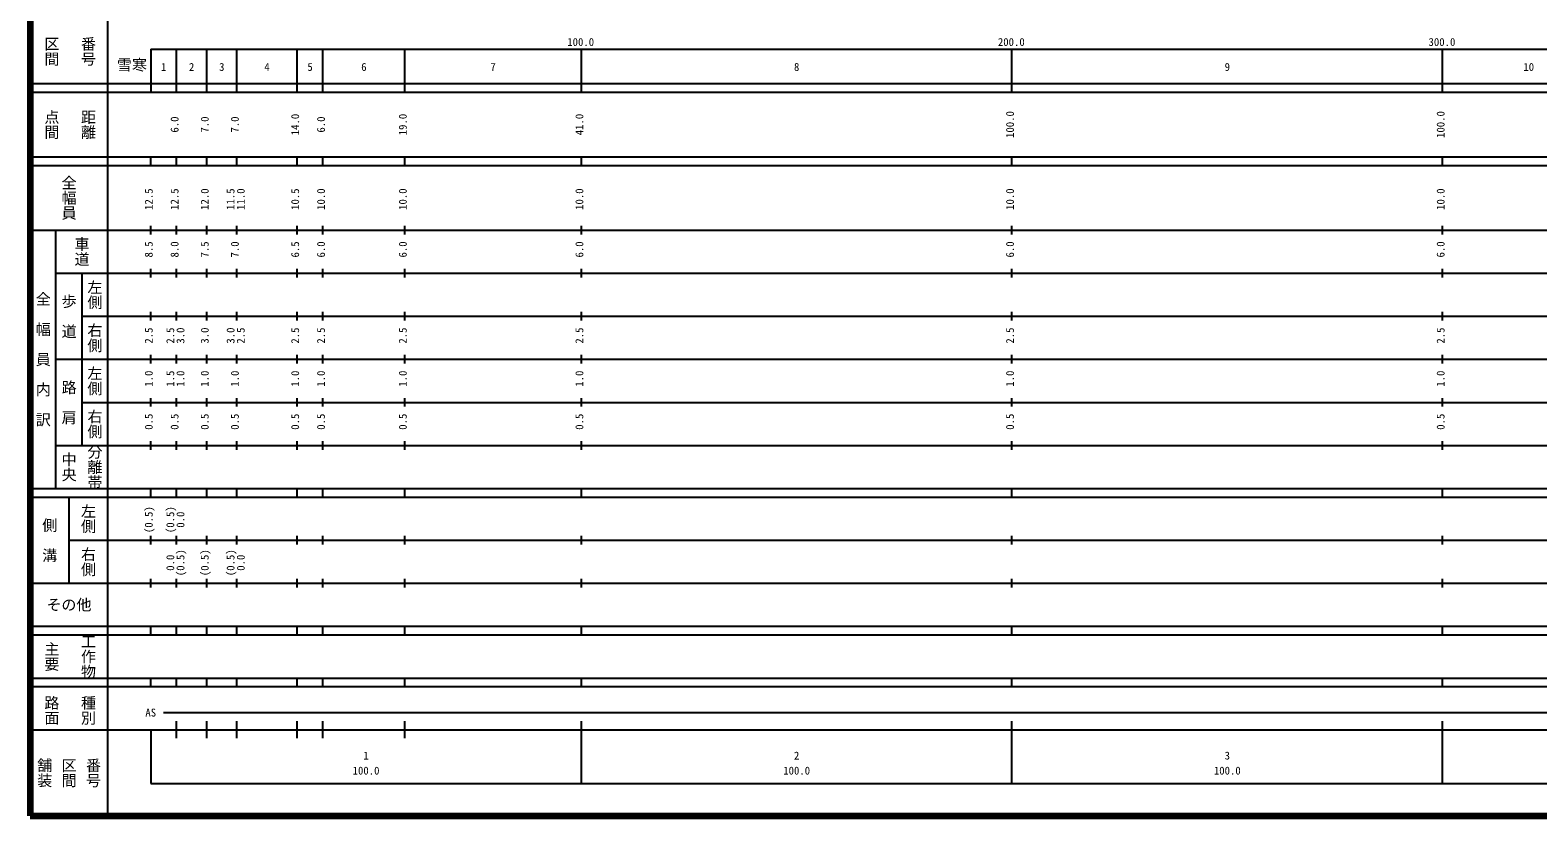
# Model space of a CAD drawing. Units: millimetres on the paper, enlarged 1000 times. Extents: x 40000 to 680000, y 20000 to 380000.
# Drawn here: x 40000 to 390116, y 20000 to 202409 of the extents above; entities that cross this region are included whole.
import ezdxf
from ezdxf.enums import TextEntityAlignment as Align

# ---------------------------------------------------------------- set-up
doc = ezdxf.new("R2010")
doc.units = ezdxf.units.MM
doc.header["$LTSCALE"] = 1000
doc.layers.add('M-TTL', color=2, linetype='Continuous', lineweight=140)
doc.layers.add('M-TTL-BAND', color=7, linetype='Continuous', lineweight=25)
doc.layers.add('M-TTL-TXT', color=7, linetype='Continuous')
doc.styles.add('@ＭＳ ゴシック', font='')
doc.styles.add('ＭＳ ゴシック', font='')
doc.styles.get('@ＭＳ ゴシック').set_extended_font_data('@MS Gothic')
doc.styles.get('ＭＳ ゴシック').set_extended_font_data('MS Gothic')

msp = doc.modelspace()

# ---------------------------------------------------------------- linework, layer by layer
at = {"layer": 'M-TTL'}
for p, q in [((40000, 380000), (40000, 20000)), ((40000, 20000), (680000, 20000))]:
    msp.add_line(p, q, dxfattribs=at)
at = {"layer": 'M-TTL-BAND'}
for p, q in [((58000, 370000), (58000, 20000)), ((68000, 198000), (579000, 198000)), ((68000, 198000), (68000, 188000)), ((74000, 188000), (74000, 198000)), ((81000, 188000), (81000, 198000)), ((88000, 188000), (88000, 198000)), ((102000, 188000), (102000, 198000)), ((108000, 188000), (108000, 198000)), ((127000, 188000), (127000, 198000)), ((168000, 188000), (168000, 198000)), ((268000, 188000), (268000, 198000)), ((368000, 188000), (368000, 198000)), ((40000, 190000), (579000, 190000)), ((40000, 188000), (579000, 188000)), ((40000, 173000), (579000, 173000)), ((68000, 171000), (68000, 173000)), ((74000, 171000), (74000, 173000)), ((81000, 171000), (81000, 173000)), ((88000, 171000), (88000, 173000)), ((102000, 171000), (102000, 173000)), ((108000, 171000), (108000, 173000)), ((127000, 171000), (127000, 173000)), ((168000, 171000), (168000, 173000)), ((268000, 171000), (268000, 173000)), ((368000, 171000), (368000, 173000)), ((40000, 171000), (579000, 171000)), ((40000, 156000), (579000, 156000)), ((46000, 96000), (46000, 156000)), ((68000, 155000), (68000, 157000)), ((74000, 155000), (74000, 157000)), ((81000, 155000), (81000, 157000)), ((88000, 155000), (88000, 157000)), ((102000, 155000), (102000, 157000)), ((108000, 155000), (108000, 157000)), ((127000, 155000), (127000, 157000)), ((168000, 155000), (168000, 157000)), ((268000, 155000), (268000, 157000)), ((368000, 155000), (368000, 157000)), ((46000, 146000), (579000, 146000)), ((52000, 146000), (52000, 106000)), ((68000, 145000), (68000, 147000)), ((74000, 145000), (74000, 147000)), ((81000, 145000), (81000, 147000)), ((88000, 145000), (88000, 147000)), ((102000, 145000), (102000, 147000)), ((108000, 145000), (108000, 147000)), ((127000, 145000), (127000, 147000)), ((168000, 145000), (168000, 147000)), ((268000, 145000), (268000, 147000)), ((368000, 145000), (368000, 147000)), ((68000, 135000), (68000, 137000)), ((74000, 135000), (74000, 137000)), ((81000, 135000), (81000, 137000)), ((88000, 135000), (88000, 137000)), ((102000, 135000), (102000, 137000)), ((108000, 135000), (108000, 137000)), ((127000, 135000), (127000, 137000)), ((168000, 135000), (168000, 137000)), ((268000, 135000), (268000, 137000)), ((368000, 135000), (368000, 137000)), ((52000, 136000), (579000, 136000)), ((68000, 125000), (68000, 127000)), ((74000, 125000), (74000, 127000)), ((81000, 125000), (81000, 127000)), ((88000, 125000), (88000, 127000)), ((102000, 125000), (102000, 127000)), ((108000, 125000), (108000, 127000)), ((127000, 125000), (127000, 127000)), ((168000, 125000), (168000, 127000)), ((268000, 125000), (268000, 127000)), ((368000, 125000), (368000, 127000)), ((46000, 126000), (579000, 126000)), ((52000, 116000), (579000, 116000)), ((68000, 115000), (68000, 117000)), ((74000, 115000), (74000, 117000)), ((81000, 115000), (81000, 117000)), ((88000, 115000), (88000, 117000)), ((102000, 115000), (102000, 117000)), ((108000, 115000), (108000, 117000)), ((127000, 115000), (127000, 117000)), ((168000, 115000), (168000, 117000)), ((268000, 115000), (268000, 117000)), ((368000, 115000), (368000, 117000)), ((46000, 106000), (579000, 106000)), ((68000, 105000), (68000, 107000)), ((74000, 105000), (74000, 107000)), ((81000, 105000), (81000, 107000)), ((88000, 105000), (88000, 107000)), ((102000, 105000), (102000, 107000)), ((108000, 105000), (108000, 107000)), ((127000, 105000), (127000, 107000)), ((168000, 105000), (168000, 107000)), ((268000, 105000), (268000, 107000)), ((368000, 105000), (368000, 107000)), ((40000, 96000), (579000, 96000)), ((68000, 94000), (68000, 96000)), ((74000, 94000), (74000, 96000)), ((81000, 94000), (81000, 96000)), ((88000, 94000), (88000, 96000)), ((102000, 94000), (102000, 96000)), ((108000, 94000), (108000, 96000)), ((127000, 94000), (127000, 96000)), ((168000, 94000), (168000, 96000)), ((268000, 94000), (268000, 96000)), ((368000, 94000), (368000, 96000)), ((40000, 94000), (579000, 94000)), ((49000, 94000), (49000, 74000)), ((68000, 83000), (68000, 85000)), ((74000, 83000), (74000, 85000)), ((81000, 83000), (81000, 85000)), ((88000, 83000), (88000, 85000)), ((102000, 83000), (102000, 85000)), ((108000, 83000), (108000, 85000)), ((127000, 83000), (127000, 85000)), ((168000, 83000), (168000, 85000)), ((268000, 83000), (268000, 85000)), ((368000, 83000), (368000, 85000)), ((49000, 84000), (579000, 84000)), ((40000, 74000), (579000, 74000)), ((68000, 73000), (68000, 75000)), ((74000, 73000), (74000, 75000)), ((81000, 73000), (81000, 75000)), ((88000, 73000), (88000, 75000)), ((102000, 73000), (102000, 75000)), ((108000, 73000), (108000, 75000)), ((127000, 73000), (127000, 75000)), ((168000, 73000), (168000, 75000)), ((268000, 73000), (268000, 75000)), ((368000, 73000), (368000, 75000)), ((40000, 64000), (579000, 64000)), ((68000, 62000), (68000, 64000)), ((74000, 62000), (74000, 64000)), ((81000, 62000), (81000, 64000)), ((88000, 62000), (88000, 64000)), ((102000, 62000), (102000, 64000)), ((108000, 62000), (108000, 64000)), ((127000, 62000), (127000, 64000)), ((168000, 62000), (168000, 64000)), ((268000, 62000), (268000, 64000)), ((368000, 62000), (368000, 64000)), ((40000, 62000), (579000, 62000)), ((40000, 52000), (579000, 52000)), ((40000, 50000), (579000, 50000)), ((68000, 50000), (68000, 52000)), ((74000, 50000), (74000, 52000)), ((81000, 50000), (81000, 52000)), ((88000, 50000), (88000, 52000)), ((102000, 50000), (102000, 52000)), ((108000, 50000), (108000, 52000)), ((127000, 50000), (127000, 52000)), ((168000, 50000), (168000, 52000)), ((268000, 50000), (268000, 52000)), ((368000, 50000), (368000, 52000)), ((71000, 44000), (566000, 44000)), ((40000, 40000), (579000, 40000)), ((68000, 40000), (68000, 27500)), ((74000, 38000), (74000, 42000)), ((81000, 38000), (81000, 42000)), ((88000, 38000), (88000, 42000)), ((102000, 38000), (102000, 42000)), ((108000, 38000), (108000, 42000)), ((127000, 38000), (127000, 42000)), ((168000, 27500), (168000, 42000)), ((268000, 27500), (268000, 42000)), ((368000, 27500), (368000, 42000)), ((68000, 27500), (579000, 27500))]:
    msp.add_line(p, q, dxfattribs=at)

# ---------------------------------------------------------------- texts
at = {"layer": 'M-TTL-BAND', "style": '@ＭＳ ゴシック'}
for s, p in [('区間', (45000, 197500)), ('番号', (53500, 197500)), ('点間', (45000, 180500)), ('距離', (53500, 180500)), ('全幅員', (49000, 163500)), ('車道', (52000, 151000)), ('左側', (55000, 141000)), ('全\u3000幅\u3000員\u3000内\u3000訳', (43000, 126000)), ('歩\u3000道', (49000, 136000)), ('右側', (55000, 131000)), ('左側', (55000, 121000)), ('路\u3000肩', (49000, 116000)), ('右側', (55000, 111000)), ('分離帯', (55000, 101000)), ('中央', (49000, 101000)), ('左側', (53500, 89000)), ('側\u3000溝', (44500, 84000)), ('右側', (53500, 79000)), ('主要', (45000, 57000)), ('工作物', (53500, 57000)), ('路面', (45000, 44500)), ('種別', (53500, 44500)), ('舗装', (43333, 30000)), ('区間', (49000, 30000)), ('番号', (54667, 30000))]:
    msp.add_text(s, height=2566, rotation=270, dxfattribs=at).set_placement(p, align=Align.MIDDLE_CENTER)
at = {"layer": 'M-TTL-BAND', "style": 'ＭＳ ゴシック'}
for s, p in [('100.0', (167844, 198195)), ('200.0', (267844, 198195)), ('300.0', (367844, 198195)), ('1', (71000, 192405)), ('2', (77500, 192405)), ('3', (84500, 192405)), ('4', (95000, 192405)), ('5', (105000, 192405)), ('6', (117500, 192405)), ('7', (147500, 192405)), ('8', (218000, 192405)), ('9', (318000, 192405)), ('10', (388000, 192405)), ('AS', (68000, 42500)), ('1', (118000, 32523)), ('2', (218000, 32523)), ('3', (318000, 32523)), ('100.0', (118000, 29033)), ('100.0', (218000, 29033)), ('100.0', (318000, 29033))]:
    msp.add_text(s, height=1833, dxfattribs=at).set_placement(p, align=Align.BOTTOM_CENTER)
for s, p in [('6.0', (75000, 180500)), ('7.0', (82000, 180500)), ('7.0', (89000, 180500)), ('14.0', (103000, 180500)), ('6.0', (109000, 180500)), ('19.0', (128000, 180500)), ('41.0', (169000, 180500)), ('100.0', (269000, 180500)), ('100.0', (369000, 180500)), ('12.5', (69000, 163174)), ('12.5', (75000, 163174)), ('12.0', (82000, 163174)), ('11.5', (88000, 163174)), ('11.0', (90370, 163174)), ('10.5', (103000, 163174)), ('10.0', (109000, 163174)), ('10.0', (128000, 163174)), ('10.0', (169000, 163174)), ('10.0', (269000, 163174)), ('10.0', (369000, 163174)), ('8.5', (69000, 151500)), ('8.0', (75000, 151500)), ('7.5', (82000, 151500)), ('7.0', (89000, 151500)), ('6.5', (103000, 151500)), ('6.0', (109000, 151500)), ('6.0', (128000, 151500)), ('6.0', (169000, 151500)), ('6.0', (269000, 151500)), ('6.0', (369000, 151500)), ('2.5', (69000, 131500)), ('2.5', (74000, 131500)), ('3.0', (76370, 131500)), ('3.0', (82000, 131500)), ('3.0', (88000, 131500)), ('2.5', (90370, 131500)), ('2.5', (103000, 131500)), ('2.5', (109000, 131500)), ('2.5', (128000, 131500)), ('2.5', (169000, 131500)), ('2.5', (269000, 131500)), ('2.5', (369000, 131500)), ('1.0', (69000, 121500)), ('1.5', (74000, 121500)), ('1.0', (76370, 121500)), ('1.0', (82000, 121500)), ('1.0', (89000, 121500)), ('1.0', (103000, 121500)), ('1.0', (109000, 121500)), ('1.0', (128000, 121500)), ('1.0', (169000, 121500)), ('1.0', (269000, 121500)), ('1.0', (369000, 121500)), ('0.5', (69000, 111500)), ('0.5', (75000, 111500)), ('0.5', (82000, 111500)), ('0.5', (89000, 111500)), ('0.5', (103000, 111500)), ('0.5', (109000, 111500)), ('0.5', (128000, 111500)), ('0.5', (169000, 111500)), ('0.5', (269000, 111500)), ('0.5', (369000, 111500)), ('(0.5)', (69000, 88764)), ('(0.5)', (74000, 88764)), ('0.0', (76370, 88764)), ('(0.5)', (76370, 78764)), ('(0.5)', (82000, 78764)), ('(0.5)', (88000, 78764)), ('0.0', (74000, 78764)), ('0.0', (90370, 78764))]:
    msp.add_text(s, height=1833, rotation=90, dxfattribs=at).set_placement(p, align=Align.BOTTOM_CENTER)
msp.add_text('その他', height=2566, dxfattribs=at).set_placement((49000, 69000), align=Align.MIDDLE_CENTER)
at = {"layer": 'M-TTL-TXT', "style": 'ＭＳ ゴシック'}
msp.add_text('雪寒', height=2566, dxfattribs=at).set_placement((63637, 194329), align=Align.MIDDLE_CENTER)

doc.saveas('drawing.dxf')
